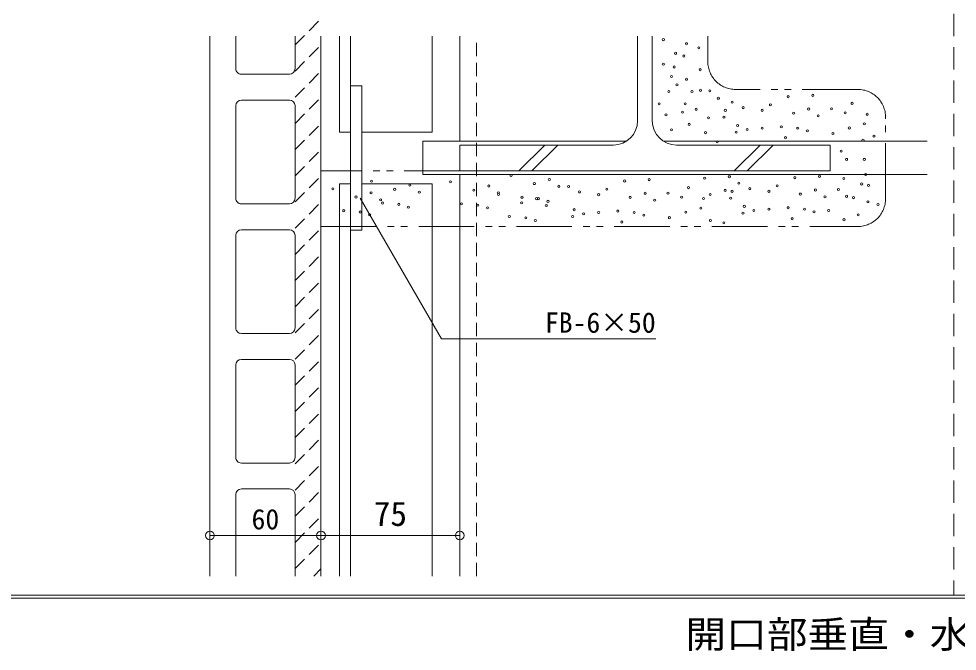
# Model space of a CAD drawing. Units: millimetres at full size, sheet at 1:6. Extents: x -1209 to 1209, y -852 to 852.
# Drawn here: x -607 to -100, y -4 to 338 of the extents above; entities that cross this region are included whole.
import ezdxf
from ezdxf.enums import TextEntityAlignment as Align

# ---------------------------------------------------------------- set-up
doc = ezdxf.new("R2010")
doc.units = ezdxf.units.MM
doc.header["$LTSCALE"] = 6
doc.header["$PDMODE"] = 32
doc.header["$PDSIZE"] = 4.8
for name, pattern in [('DASHED1', [1.8, 1.2, -0.6]), ('DASHED2', [3, 2, -1]), ('DOUBLE_CHAIN1', [8.8, 5, -1, 0.6, -0.6, 0.6, -1])]:
    doc.linetypes.add(name, pattern=pattern)
for name, color, linetype, lineweight in [('0-0_WAKU', 7, 'Continuous', 5), ('0-1_AL', 5, 'Continuous', 5), ('0-2_SUNPO', 7, 'Continuous', 5), ('0-3_STEEL', 6, 'Continuous', 5), ('0-5_FUKUSIZA', 3, 'Continuous', 5), ('0-6_HIFUKU', 4, 'Continuous', 5), ('0-7_KUTAI', 4, 'Continuous', 5)]:
    doc.layers.add(name, color=color, linetype=linetype, lineweight=lineweight)
doc.styles.add('ＭＳ ゴシック', font='')
doc.styles.get('ＭＳ ゴシック').set_extended_font_data('MS Gothic')

msp = doc.modelspace()

# ---------------------------------------------------------------- linework, layer by layer
at = {"layer": '0-0_WAKU', "linetype": 'DASHED2'}
msp.add_line((-102, 808.159), (-102, 26.35), dxfattribs=at)
at = {"layer": '0-0_WAKU'}
for p, q in [((-1207, 26.35), (1207, 26.35)), ((-1207, 24.65), (1207, 24.65))]:
    msp.add_line(p, q, dxfattribs=at)
at = {"layer": '0-1_AL'}
for p, q in [((-503.872, 328.19), (-503.872, 36.6)), ((-489.872, 310.627), (-489.872, 328.19)), ((-457.873, 328.19), (-457.873, 310.627)), ((-443.873, 328.19), (-443.873, 36.6)), ((-460.873, 307.627), (-486.872, 307.627)), ((-503.872, 295.05), (-503.872, 270.19)), ((-489.872, 240.627), (-489.872, 290.627)), ((-486.872, 293.627), (-460.873, 293.627)), ((-457.873, 290.627), (-457.873, 240.627)), ((-443.873, 290.293), (-443.873, 270.19)), ((-460.873, 237.627), (-486.872, 237.627)), ((-486.872, 223.627), (-460.873, 223.627)), ((-489.872, 170.627), (-489.872, 220.627)), ((-457.873, 220.627), (-457.873, 170.627)), ((-460.873, 167.627), (-486.872, 167.627)), ((-486.872, 153.627), (-460.873, 153.627)), ((-489.872, 100.627), (-489.872, 150.627)), ((-457.873, 150.627), (-457.873, 100.627)), ((-460.873, 97.627), (-486.872, 97.627)), ((-486.872, 83.627), (-460.873, 83.627)), ((-489.872, 36.6), (-489.872, 80.627)), ((-457.873, 80.627), (-457.873, 36.6))]:
    msp.add_line(p, q, dxfattribs=at)
for centre, start, end in [((-486.872, 310.627), 179.99998, 269.99998), ((-460.873, 310.627), 270, 0), ((-486.872, 290.627), 89.99998, 179.99998), ((-460.873, 290.627), 0, 90), ((-486.872, 240.627), 179.99998, 269.99998), ((-460.873, 240.627), 270, 0), ((-486.872, 220.627), 89.99998, 179.99998), ((-460.873, 220.627), 0, 90), ((-486.872, 170.627), 179.99998, 269.99998), ((-460.873, 170.627), 270, 0), ((-486.872, 150.627), 89.99998, 179.99998), ((-460.873, 150.627), 0, 90), ((-486.872, 100.627), 179.99998, 269.99998), ((-460.873, 100.627), 270, 0), ((-486.872, 80.627), 89.99998, 179.99998), ((-460.873, 80.627), 0, 90)]:
    msp.add_arc(centre, 3, start, end, dxfattribs=at)
at = {"layer": '0-2_SUNPO'}
for p, q in [((-422.624, 240.63), (-378.792, 164.711)), ((-378.792, 164.711), (-262.904, 164.711)), ((-503.873, 58.521), (-443.873, 58.521)), ((-443.873, 58.521), (-368.873, 58.521))]:
    msp.add_line(p, q, dxfattribs=at)
for p in [(-503.873, 58.521), (-443.873, 58.521), (-368.873, 58.521)]:
    msp.add_point(p, dxfattribs=at)
at = {"layer": '0-3_STEEL'}
for p, q in [((-433.873, 276.38), (-433.873, 328.19)), ((-427.873, 276.38), (-427.873, 328.19)), ((-383.871, 276.38), (-383.871, 328.19)), ((-427.873, 301.38), (-421.873, 301.38)), ((-427.873, 223.379), (-427.873, 301.38)), ((-421.873, 223.379), (-421.873, 301.38)), ((-433.873, 276.38), (-427.873, 276.38)), ((-421.873, 276.38), (-383.871, 276.38)), ((-433.873, 36.6), (-433.873, 248.379)), ((-433.873, 248.379), (-427.873, 248.379)), ((-427.873, 36.6), (-427.873, 248.379)), ((-421.873, 248.379), (-383.871, 248.379)), ((-383.871, 36.6), (-383.871, 248.379)), ((-427.873, 223.379), (-421.873, 223.379))]:
    msp.add_line(p, q, dxfattribs=at)
at = {"layer": '0-5_FUKUSIZA', "linetype": 'DASHED1'}
for p, q in [((-457.861, 323.478), (-443.861, 337.478)), ((-457.861, 309.336), (-443.861, 323.336)), ((-457.861, 295.194), (-443.861, 309.194)), ((-457.861, 281.052), (-443.861, 295.052)), ((-457.861, 266.909), (-443.861, 280.909)), ((-457.861, 252.767), (-443.861, 266.767)), ((-457.861, 238.625), (-443.861, 252.625)), ((-457.861, 224.483), (-443.861, 238.483)), ((-457.861, 210.341), (-443.861, 224.341)), ((-457.861, 196.199), (-443.861, 210.199)), ((-457.861, 182.057), (-443.861, 196.057)), ((-457.861, 167.914), (-443.861, 181.915)), ((-457.861, 153.772), (-443.861, 167.772)), ((-457.861, 139.63), (-443.861, 153.63)), ((-457.861, 125.488), (-443.861, 139.488)), ((-457.861, 111.346), (-443.861, 125.346)), ((-457.861, 97.204), (-443.861, 111.204)), ((-457.861, 83.062), (-443.861, 97.062)), ((-457.861, 68.92), (-443.861, 82.92)), ((-457.861, 54.777), (-443.861, 68.777)), ((-457.861, 40.635), (-443.861, 54.635)), ((-447.753, 36.6), (-443.861, 40.493))]:
    msp.add_line(p, q, dxfattribs=at)
at = {"layer": '0-6_HIFUKU', "linetype": 'DOUBLE_CHAIN1'}
for p, q in [((-234.874, 314.38), (-234.874, 328.19)), ((-153.873, 299.38), (-219.874, 299.38)), ((-138.874, 240.379), (-138.874, 284.38)), ((-368.875, 255.379), (-443.873, 255.379)), ((-443.873, 225.379), (-153.873, 225.379))]:
    msp.add_line(p, q, dxfattribs=at)
at = {"layer": '0-6_HIFUKU'}
for centre in [(-258.944, 326.283), (-246.396, 324.069), (-252.301, 318.902), (-239.753, 321.855), (-247.872, 317.426), (-258.944, 312.997), (-253.039, 311.521), (-239.015, 310.045), (-254.515, 306.354), (-246.396, 304.878), (-251.563, 301.925), (-238.811, 298.925), (-233.844, 298.594), (-255.992, 298.235), (-243.444, 298.235), (-229.207, 294.62), (-191.487, 295.464), (-178.201, 296.202), (-261.159, 291.592), (-247.134, 291.592), (-241.229, 288.639), (-221.75, 292.511), (-215.845, 289.559), (-201.083, 291.035), (-180.415, 288.821), (-168.04, 288.924), (-156.968, 291.876), (-257.468, 285.687), (-248.61, 287.163), (-234.506, 284.022), (-226.179, 284.392), (-225.441, 288.082), (-205.512, 288.082), (-188.535, 286.606), (-175.249, 285.13), (-160.659, 286.709), (-148.849, 285.971), (-244.92, 280.52), (-218.798, 279.963), (-205.512, 278.487), (-195.178, 279.225), (-186.32, 278.487), (-158.445, 278.59), (-150.325, 280.804), (-254.515, 277.567), (-236.162, 276.073), (-219.536, 276.272), (-213.631, 277.749), (-192.963, 273.32), (-181.153, 277.011), (-167.302, 275.637), (-145.158, 274.161), (-229.87, 271.106), (-151.063, 271.947), (-162.873, 266.042), (-159.921, 261.613), (-150.325, 261.613), (-341.174, 252.972), (-149.587, 253.494), (-416.581, 249.868), (-373.87, 249.454), (-328.626, 248.543), (-320.506, 250.757), (-279.829, 249.946), (-266.543, 250.684), (-236.58, 251.513), (-223.294, 252.251), (-218.107, 248.795), (-187.844, 251.748), (-174.558, 252.486), (-161.397, 251.279), (-151.802, 248.327), (-437.482, 245.729), (-416.815, 243.515), (-404.033, 245.439), (-395.914, 247.653), (-390.747, 243.963), (-361.322, 245.025), (-353.202, 247.239), (-348.035, 243.549), (-315.34, 247.067), (-310.092, 246.994), (-304.187, 244.041), (-289.424, 245.517), (-268.757, 243.303), (-256.382, 243.406), (-245.31, 246.359), (-225.508, 244.87), (-221.798, 244.366), (-212.202, 245.843), (-201.869, 244.366), (-197.44, 247.319), (-184.892, 242.89), (-176.772, 245.105), (-164.35, 245.374), (-148.111, 247.589), (-424.934, 241.3), (-411.648, 239.824), (-410.676, 238.058), (-348.003, 242.625), (-335.455, 238.196), (-335.269, 241.162), (-327.335, 240.411), (-326.411, 240.424), (-321.244, 238.947), (-293.853, 242.565), (-276.876, 241.089), (-263.59, 239.613), (-249.001, 241.192), (-237.191, 240.454), (-233.627, 242.656), (-222.536, 240.676), (-171.606, 241.414), (-159.921, 241.684), (-156.23, 240.946), (-148.399, 238.65), (-431.577, 233.919), (-422.72, 233.181), (-401.819, 237.32), (-396.652, 235.843), (-367.965, 237.644), (-359.107, 236.906), (-353.94, 235.429), (-322.168, 236.72), (-307.139, 234.446), (-293.853, 232.969), (-283.519, 233.707), (-274.662, 232.969), (-246.786, 233.072), (-238.667, 235.287), (-215.155, 236.247), (-209.988, 234.033), (-201.869, 234.771), (-191.535, 235.509), (-182.677, 234.771), (-177.51, 233.294), (-169.594, 234.013), (-142.944, 237.255), (-417.553, 231.705), (-342.098, 230.815), (-333.24, 230.077), (-328.073, 228.601), (-307.877, 230.755), (-301.972, 232.231), (-281.305, 227.802), (-269.495, 231.493), (-255.644, 230.12), (-233.5, 228.644), (-215.893, 232.556), (-189.32, 229.604), (-161.315, 229.045), (-153.698, 231.695), (-226.227, 227.39)]:
    msp.add_circle(centre, 0.567, dxfattribs=at)
at = {"layer": '0-6_HIFUKU', "linetype": 'DOUBLE_CHAIN1'}
for centre, start, end in [((-219.874, 314.38), 180, 270), ((-153.873, 284.38), 0, 90), ((-153.873, 240.379), 270, 0)]:
    msp.add_arc(centre, 15, start, end, dxfattribs=at)
at = {"layer": '0-7_KUTAI', "color": 6}
for p, q in [((-368.873, 271.38), (-368.873, 328.19)), ((-272.874, 328.19), (-272.874, 282.379)), ((-264.874, 328.19), (-264.874, 282.379)), ((-388.873, 253.379), (-388.873, 271.38)), ((-388.873, 271.38), (-278.944, 271.38)), ((-368.875, 269.38), (-368.875, 255.379)), ((-368.875, 269.38), (-285.873, 269.38)), ((-336.967, 255.379), (-322.966, 269.38)), ((-329.896, 255.38), (-315.894, 269.38)), ((-258.804, 271.38), (-116.488, 271.38)), ((-251.875, 269.38), (-168.873, 269.38)), ((-220.644, 255.379), (-206.646, 269.38)), ((-213.576, 255.379), (-199.575, 269.38)), ((-168.873, 269.38), (-168.873, 255.379)), ((-368.875, 255.379), (-168.873, 255.379)), ((-388.873, 253.379), (-116.488, 253.379)), ((-368.873, 36.6), (-368.873, 253.379))]:
    msp.add_line(p, q, dxfattribs=at)
at = {"layer": '0-7_KUTAI', "color": 6, "linetype": 'DASHED1'}
msp.add_line((-359.873, 36.6), (-359.873, 328.19), dxfattribs=at)
at = {"layer": '0-7_KUTAI', "color": 6}
for centre, start, end in [((-285.873, 282.379), 270, 0), ((-251.875, 282.379), 180, 270)]:
    msp.add_arc(centre, 13, start, end, dxfattribs=at)

# ---------------------------------------------------------------- texts
at = {"layer": '0-0_WAKU', "style": 'ＭＳ ゴシック', "width": 1.1}
msp.add_text('開口部垂直・水平断面詳細図', height=14.66, dxfattribs=at).set_placement((-247, -6.6), align=Align.BOTTOM_LEFT)
at = {"layer": '0-2_SUNPO', "style": 'ＭＳ ゴシック'}
for s, height, p in [('FB-6×50', 11, (-322.904, 164.711)), ('75', 13.2, (-415.373, 59.721)), ('60', 11, (-481.373, 58.521))]:
    msp.add_text(s, height=height, dxfattribs=at).set_placement(p, align=Align.BOTTOM_LEFT)

doc.saveas('drawing.dxf')
